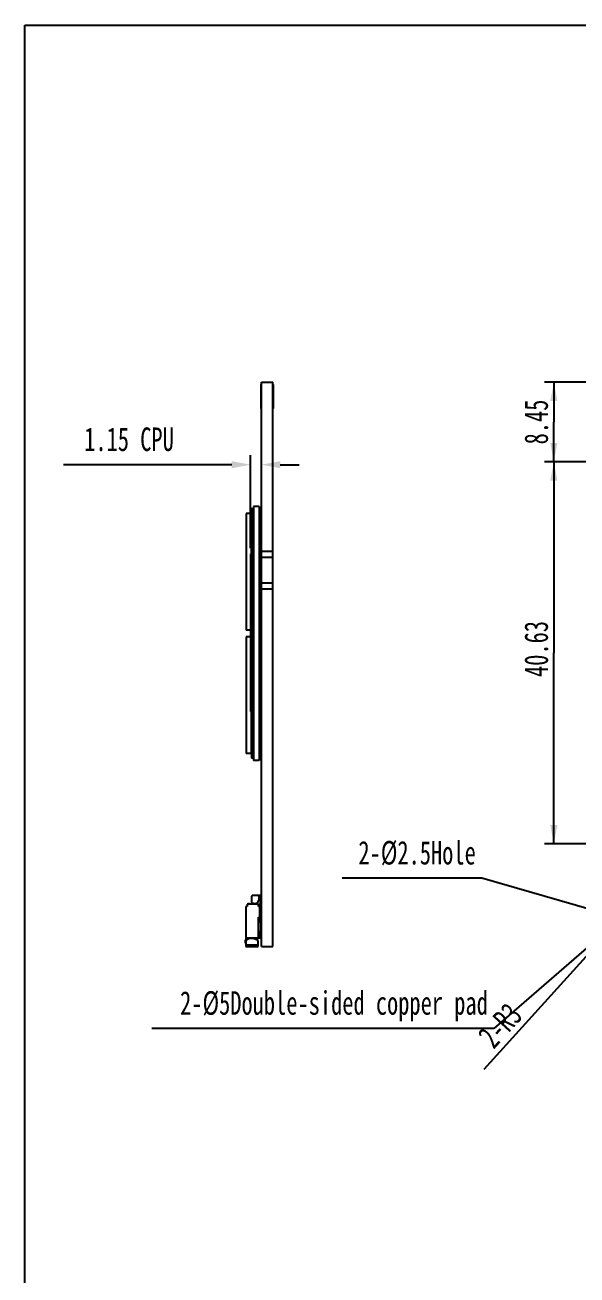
# Model space of a CAD drawing. Header units: millimetres. Extents: x 0 to 404, y 102 to 364.
# Drawn here: x 0 to 58.7, y 231.4 to 364.2 of the extents above; entities that cross this region are included whole.
import ezdxf

# ---------------------------------------------------------------- set-up
doc = ezdxf.new("R2010")
doc.units = ezdxf.units.MM
doc.header["$LTSCALE"] = 30.734
doc.header["$PDMODE"] = 3
doc.header["$PDSIZE"] = 0.3
doc.layers.get('0').update_dxf_attribs({"linetype": 'CONTINUOUS'})
doc.layers.get('Defpoints').update_dxf_attribs({"linetype": 'CONTINUOUS'})
doc.layers.add('03___PRT_ALL_CURVES', color=7, linetype='CONTINUOUS')
doc.layers.add('NONE', color=7, linetype='CONTINUOUS')
doc.styles.get("Standard").update_dxf_attribs({"font": 'txt', "width": 0.7})
doc.dimstyles.new('DIMSTYLE_1', dxfattribs={"dimtxt": 2.5, "dimasz": 2, "dimexe": 1, "dimexo": 0.6, "dimtad": 1, "dimdsep": 46, "dimtxsty": 'STANDARD', "dimblk": '_FILLED', "dimblk1": '_FILLED', "dimblk2": '_FILLED', "dimcen": 0.09, "dimazin": 2, "dimtp": 0.01, "dimtm": 0.01, "dimtfac": 1, "dimtofl": 0, "dimtmove": 0, "dimatfit": 1, "dimldrblk": '_FILLED', "dimfxl": 1, "dimtolj": 1, "dimarcsym": 0})
doc.dimstyles.new('DIMSTYLE_2', dxfattribs={"dimtxt": 2.5, "dimasz": 2, "dimexe": 1, "dimexo": 0.6, "dimtad": 1, "dimdsep": 46, "dimtxsty": 'STANDARD', "dimblk": '_FILLED', "dimblk1": '_FILLED', "dimblk2": '_FILLED', "dimcen": 0.09, "dimazin": 2, "dimtp": 0.01, "dimtm": 0.01, "dimtfac": 1, "dimtofl": 0, "dimtmove": 0, "dimatfit": 3, "dimldrblk": '_FILLED', "dimfxl": 1, "dimtolj": 1, "dimarcsym": 0})
doc.dimstyles.new('DIMSTYLE_4', dxfattribs={"dimtxt": 2.5, "dimasz": 2, "dimexe": 1, "dimexo": 0.6, "dimtad": 1, "dimdsep": 46, "dimtxsty": 'STANDARD', "dimblk": '_FILLED', "dimblk1": '_FILLED', "dimblk2": '_FILLED', "dimcen": 0.09, "dimazin": 2, "dimtp": 0.01, "dimtm": 0.01, "dimtfac": 1, "dimtofl": 0, "dimtmove": 0, "dimatfit": 3, "dimldrblk": '_FILLED', "dimfxl": 1, "dimtolj": 1, "dimarcsym": 0})

# ---------------------------------------------------------------- blocks, each defined once
blk = doc.blocks.new('_FILLED')
at = {"color": 0, "linetype": 'ByBlock'}
blk.add_solid([(0, 0), (-1, 0.1875), (-1, -0.1875)], dxfattribs=at)
blk = doc.blocks.new('*D1')
at = {"color": 0, "linetype": 'Continuous', "lineweight": -2, "transparency": 16777216}
for p, q in [((63.27, 269.27), (63.45, 269.27)), ((63.36, 269.18), (63.36, 269.36)), ((59.96, 266.32), (49.84, 257.57)), ((49.84, 257.57), (13.5, 257.57))]:
    blk.add_line(p, q, dxfattribs=at)
at = {"layer": 'Defpoints', "color": 0, "linetype": 'Continuous', "transparency": 16777216}
for p in [(65.25, 270.9), (61.47, 267.63)]:
    blk.add_point(p, dxfattribs=at)
at = {"color": 0, "linetype": 'Continuous', "lineweight": -2, "transparency": 16777216, "xscale": 2, "yscale": 2, "zscale": 2, "rotation": 40.84098803396186}
blk.add_blockref('_FILLED', (61.47, 267.63), dxfattribs=at)
at = {"color": 0, "linetype": 'Continuous', "transparency": 16777216, "insert": (49.21, 261.53), "char_height": 2.5, "attachment_point": 3, "line_spacing_factor": 0.9}
blk.add_mtext('\\A1;2-%%C5{\\fSimSun|b0|i0|c134|p2;Double-sided copper pad}', dxfattribs=at)
blk = doc.blocks.new('*D2')
at = {"color": 0, "linetype": 'Continuous', "lineweight": -2, "transparency": 16777216}
for p, q in [((48.56, 273.54), (33.74, 273.54)), ((60.24, 270.17), (48.56, 273.54)), ((63.27, 269.27), (63.45, 269.27)), ((63.36, 269.18), (63.36, 269.36))]:
    blk.add_line(p, q, dxfattribs=at)
at = {"layer": 'Defpoints', "color": 0, "linetype": 'Continuous', "transparency": 16777216}
for p in [(62.16, 269.61), (64.56, 268.92)]:
    blk.add_point(p, dxfattribs=at)
at = {"color": 0, "linetype": 'Continuous', "lineweight": -2, "transparency": 16777216, "xscale": 2, "yscale": 2, "zscale": 2, "rotation": 343.8775850336693}
blk.add_blockref('_FILLED', (62.16, 269.61), dxfattribs=at)
at = {"color": 0, "linetype": 'Continuous', "transparency": 16777216, "insert": (47.93, 277.5), "char_height": 2.5, "attachment_point": 3, "line_spacing_factor": 0.9}
blk.add_mtext('\\A1;2-%%C2.5{\\fSimSun|b0|i0|c134|p2;Hole}', dxfattribs=at)
blk = doc.blocks.new('*D3')
at = {"color": 2, "linetype": 'Continuous', "transparency": 16777216}
blk.add_line((61.34, 267.05), (48.79, 253.22), dxfattribs=at)
at = {"color": 2, "linetype": 'Continuous', "transparency": 16777216, "xscale": 2, "yscale": 2, "zscale": 2, "rotation": 47.74613092209999}
blk.add_blockref('_FILLED', (61.34, 267.05), dxfattribs=at)
at = {"color": 2, "linetype": 'Continuous', "transparency": 16777216, "insert": (51.18, 260.5), "char_height": 2.5, "width": 7, "attachment_point": 3, "rotation": 47.7461, "line_spacing_factor": 0.9}
blk.add_mtext('2-R3', dxfattribs=at)
blk = doc.blocks.new('*D8')
at = {"color": 2, "linetype": 'Continuous', "transparency": 16777216}
for p, q in [((77, 317.82), (55.23, 317.82)), ((56.23, 317.82), (56.23, 297.5)), ((56.23, 277.19), (56.23, 297.5)), ((95.32, 277.19), (55.23, 277.19))]:
    blk.add_line(p, q, dxfattribs=at)
at = {"color": 2, "linetype": 'Continuous', "transparency": 16777216, "xscale": 2, "yscale": 2, "zscale": 2}
for p, rotation in [((56.23, 317.82), 90), ((56.23, 277.19), 270)]:
    blk.add_blockref('_FILLED', p, dxfattribs=dict(at, rotation=rotation))
at = {"color": 2, "linetype": 'Continuous', "transparency": 16777216, "insert": (53.1, 297.91), "char_height": 2.5, "width": 8.75, "attachment_point": 2, "rotation": 90, "line_spacing_factor": 0.9}
blk.add_mtext('40.63', dxfattribs=at)
blk = doc.blocks.new('*D11')
at = {"color": 2, "linetype": 'Continuous', "transparency": 16777216}
for p, q in [((60.26, 326.27), (55.23, 326.27)), ((56.23, 326.27), (56.23, 322.04)), ((56.23, 317.82), (56.23, 322.04)), ((77, 317.82), (55.23, 317.82))]:
    blk.add_line(p, q, dxfattribs=at)
at = {"color": 2, "linetype": 'Continuous', "transparency": 16777216, "xscale": 2, "yscale": 2, "zscale": 2}
for p, rotation in [((56.23, 326.27), 90), ((56.23, 317.82), 270)]:
    blk.add_blockref('_FILLED', p, dxfattribs=dict(at, rotation=rotation))
at = {"color": 2, "linetype": 'Continuous', "transparency": 16777216, "insert": (53.1, 322.04), "char_height": 2.5, "width": 7, "attachment_point": 2, "rotation": 90, "line_spacing_factor": 0.9}
blk.add_mtext('8.45', dxfattribs=at)
blk = doc.blocks.new('*D42')
at = {"color": 0, "linetype": 'Continuous', "lineweight": -2, "transparency": 16777216}
for p, q in [((23.99, 308.62), (23.99, 318.5)), ((25.14, 308.87), (25.14, 318.5)), ((21.99, 317.5), (4.11, 317.5)), ((27.14, 317.5), (29.14, 317.5))]:
    blk.add_line(p, q, dxfattribs=at)
at = {"layer": 'Defpoints', "color": 0, "linetype": 'Continuous', "transparency": 16777216}
for p in [(25.14, 317.5), (23.99, 308.02), (25.14, 308.27)]:
    blk.add_point(p, dxfattribs=at)
at = {"color": 0, "linetype": 'Continuous', "lineweight": -2, "transparency": 16777216, "xscale": 2, "yscale": 2, "zscale": 2}
blk.add_blockref('_FILLED', (23.99, 317.5), dxfattribs=at)
at = {"color": 0, "linetype": 'Continuous', "lineweight": -2, "transparency": 16777216, "xscale": 2, "yscale": 2, "zscale": 2, "rotation": 180}
blk.add_blockref('_FILLED', (25.14, 317.5), dxfattribs=at)
at = {"color": 0, "linetype": 'Continuous', "transparency": 16777216, "insert": (15.82, 321.46), "char_height": 2.5, "attachment_point": 3, "line_spacing_factor": 0.9}
blk.add_mtext('\\A1;1.15 CPU', dxfattribs=at)

msp = doc.modelspace()

# ---------------------------------------------------------------- linework, layer by layer
at = {"color": 7, "linetype": 'Continuous'}
for p, q in [((0, 102.498), (0, 364.244)), ((0, 364.244), (403.732, 364.244)), ((25.105, 323.466), (25.105, 326.016)), ((25.135, 326.016), (25.105, 326.016)), ((25.135, 266.266), (25.135, 326.266)), ((25.135, 326.266), (26.335, 326.266)), ((26.335, 266.266), (26.335, 326.266)), ((26.335, 326.016), (26.385, 326.016)), ((26.355, 326.016), (26.355, 323.466)), ((26.385, 326.016), (26.385, 323.466)), ((25.135, 323.466), (25.105, 323.466)), ((26.335, 323.466), (26.385, 323.466)), ((23.524, 312.316), (23.524, 299.916)), ((24.086, 312.316), (23.524, 312.316)), ((24.281, 312.771), (24.086, 312.333)), ((24.086, 286.799), (24.086, 312.333)), ((24.281, 286.316), (24.281, 312.816)), ((24.301, 312.816), (24.281, 312.816)), ((24.301, 313.066), (24.301, 286.066)), ((24.885, 313.066), (24.301, 313.066)), ((24.885, 313.066), (24.885, 286.066)), ((24.281, 311.595), (24.086, 311.478)), ((24.281, 309.771), (24.086, 309.333)), ((23.986, 308.024), (23.986, 291.247)), ((24.086, 308.024), (23.986, 308.024)), ((26.335, 308.266), (25.135, 308.266)), ((26.335, 307.623), (25.135, 307.623)), ((25.135, 304.574), (25.094, 304.574)), ((26.335, 304.923), (25.135, 304.923)), ((25.135, 303.964), (25.094, 303.964)), ((26.335, 304.266), (25.135, 304.266)), ((23.986, 299.916), (23.524, 299.916)), ((23.524, 299.216), (23.524, 286.816)), ((23.986, 299.216), (23.524, 299.216)), ((25.135, 300.299), (25.094, 300.299)), ((25.135, 298.834), (25.094, 298.834)), ((25.135, 294.884), (25.094, 294.884)), ((25.135, 294.274), (25.094, 294.274)), ((24.086, 291.247), (23.986, 291.247)), ((24.086, 289.799), (24.281, 289.361)), ((24.281, 287.537), (24.086, 287.654)), ((24.086, 286.816), (23.524, 286.816)), ((24.281, 286.361), (24.086, 286.799)), ((24.281, 286.316), (24.301, 286.316)), ((24.885, 286.066), (24.301, 286.066)), ((24.185, 271.746), (24.085, 271.646)), ((24.085, 271.646), (24.085, 270.876)), ((24.185, 271.746), (25.135, 271.746)), ((24.885, 271.261), (24.885, 271.746)), ((25.035, 271.286), (24.985, 271.286)), ((25.035, 270.879), (25.035, 271.286)), ((25.085, 269.546), (25.085, 271.746)), ((23.635, 270.536), (23.485, 270.536)), ((23.485, 270.536), (23.485, 266.286)), ((24.835, 270.786), (23.635, 270.786)), ((23.635, 270.786), (23.635, 270.536)), ((23.836, 270.816), (23.69, 270.816)), ((23.69, 270.816), (23.69, 270.786)), ((24.373, 270.826), (24.052, 270.826)), ((24.065, 270.876), (24.355, 270.876)), ((24.679, 270.88), (24.462, 270.801)), ((24.765, 271.066), (24.765, 271.002)), ((24.835, 270.536), (24.835, 270.786)), ((24.835, 270.618), (24.964, 270.726)), ((24.985, 270.536), (24.835, 270.536)), ((24.885, 270.536), (24.885, 270.66)), ((24.985, 268.916), (24.985, 270.536)), ((24.985, 269.996), (25.085, 269.996)), ((24.815, 269.386), (24.985, 269.386)), ((24.815, 267.186), (24.815, 269.386)), ((24.815, 268.916), (25.035, 268.916)), ((24.835, 267.866), (24.835, 268.916)), ((25.135, 269.546), (24.985, 269.546)), ((25.015, 268.916), (25.015, 269.546)), ((25.035, 268.916), (25.035, 267.866)), ((23.485, 267.186), (24.985, 267.186)), ((23.885, 267.136), (23.485, 266.936)), ((23.675, 267.031), (23.675, 267.186)), ((24.285, 267.136), (23.885, 267.136)), ((24.254, 267.186), (24.254, 267.136)), ((24.285, 267.186), (24.285, 267.136)), ((24.785, 266.936), (24.285, 267.136)), ((24.815, 267.866), (25.035, 267.866)), ((24.875, 267.606), (24.815, 267.606)), ((24.815, 267.216), (25.015, 267.216)), ((24.985, 267.866), (24.985, 267.558)), ((24.985, 267.216), (24.985, 267.186)), ((25.015, 267.216), (25.015, 267.477)), ((25.035, 268.046), (25.135, 268.046)), ((25.085, 267.946), (25.085, 268.046)), ((23.485, 266.999), (23.455, 266.999)), ((23.455, 266.641), (23.455, 266.999)), ((23.485, 266.995), (23.455, 266.995)), ((23.485, 266.829), (23.455, 266.829)), ((23.485, 266.645), (23.455, 266.645)), ((23.485, 266.641), (23.455, 266.641)), ((24.785, 266.416), (23.485, 266.416)), ((23.485, 266.286), (24.785, 266.286)), ((24.785, 266.286), (24.785, 266.936)), ((25.135, 266.266), (26.335, 266.266))]:
    msp.add_line(p, q, dxfattribs=at)
at = {"color": 40, "linetype": 'Continuous'}
for p, q in [((25.035, 271.286), (25.035, 271.586)), ((25.035, 270.686), (25.035, 270.879)), ((25.035, 268.916), (25.035, 269.336)), ((25.035, 267.866), (25.035, 267.536))]:
    msp.add_line(p, q, dxfattribs=at)
at = {"color": 7, "linetype": 'Continuous'}
for centre, radius, start, end in [((24.929, 312.506), 0.166, 254.62947, 105.37053), ((24.929, 312.152), 0.166, 333.78336, 105.37053), ((24.929, 312.006), 0.166, 254.62947, 105.37053), ((24.929, 311.506), 0.166, 254.62947, 105.37053), ((24.929, 311.444), 0.166, 254.62947, 10.76468), ((24.929, 311.09), 0.166, 345.21636, 105.37053), ((24.929, 311.006), 0.166, 254.62947, 105.37053), ((24.929, 311.798), 0.166, 298.37557, 38.87289), ((24.929, 311.273), 0.166, 326.3525, 31.00697), ((24.929, 311.684), 0.166, 327.40863, 20.12599), ((24.929, 312.095), 0.166, 344.34051, 9.86597), ((24.929, 310.506), 0.166, 254.62947, 105.37053), ((24.929, 310.382), 0.166, 254.62947, 21.95048), ((24.929, 310.041), 0.166, 357.7904, 105.37053), ((24.929, 310.028), 0.166, 356.50215, 105.37053), ((24.929, 310.008), 0.166, 254.62947, 105.37053), ((24.929, 309.674), 0.166, 356.50215, 105.37053), ((24.929, 309.654), 0.166, 254.62947, 105.37053), ((24.929, 309.63), 0.166, 291.07719, 4.18057), ((24.929, 309.969), 0.166, 297.24337, 6.73699), ((24.929, 309.684), 0.166, 358.24469, 59.22303), ((24.929, 310.736), 0.166, 316.10244, 54.49658), ((24.929, 310.862), 0.166, 337.496, 25.7488), ((24.929, 310.451), 0.166, 347.7784, 9.44467), ((24.929, 309.646), 0.166, 357.18022, 1.40439), ((24.929, 309.32), 0.166, 356.50215, 105.37053), ((24.929, 309.3), 0.166, 254.62947, 105.37053), ((24.929, 308.966), 0.166, 356.50215, 105.37053), ((24.929, 308.946), 0.166, 254.62947, 105.37053), ((24.929, 308.612), 0.166, 356.50215, 105.37053), ((24.929, 308.592), 0.166, 254.62947, 105.37053), ((24.929, 308.258), 0.166, 356.50215, 105.37053), ((24.929, 308.238), 0.166, 254.62947, 105.37053), ((24.929, 309.219), 0.166, 310.34046, 14.14907), ((24.929, 309.399), 0.166, 346.08925, 44.06792), ((24.929, 308.808), 0.166, 323.73473, 24.6757), ((24.929, 308.397), 0.166, 335.19336, 36.04626), ((24.929, 309.076), 0.166, 340.53254, 25.62877), ((24.929, 308.259), 0.166, 359.82389, 24.65601), ((24.929, 308.829), 0.166, 356.31125, 20.70261), ((24.929, 308.506), 0.166, 340.71939, 15.01554), ((24.929, 309.114), 0.166, 353.36708, 18.4872), ((24.929, 308.544), 0.166, 353.36708, 8.31154), ((24.929, 307.904), 0.166, 356.50215, 105.37053), ((24.929, 307.884), 0.166, 254.62947, 105.37053), ((24.929, 307.53), 0.166, 254.62947, 105.37053), ((24.929, 307.176), 0.166, 254.62947, 105.37053), ((24.929, 306.834), 0.166, 357.89516, 105.37053), ((24.929, 306.822), 0.166, 254.62947, 105.37053), ((24.929, 307.119), 0.166, 300.78884, 9.88355), ((24.929, 307.986), 0.166, 345.54652, 49.40892), ((24.929, 307.404), 0.166, 316.58746, 22.30324), ((24.929, 307.689), 0.166, 331.25703, 36.04626), ((24.929, 307.936), 0.166, 354.459, 8.70748), ((24.929, 307.974), 0.166, 353.36708, 2.0746), ((24.929, 306.468), 0.166, 254.62947, 105.37053), ((24.929, 306.114), 0.166, 254.62947, 105.37053), ((24.929, 305.76), 0.166, 254.62947, 105.37053), ((24.929, 305.694), 0.166, 299.7943, 11.47145), ((24.929, 306.549), 0.166, 345.73855, 55.40357), ((24.929, 305.979), 0.166, 318.64418, 24.0621), ((24.929, 306.264), 0.166, 332.99191, 37.98415), ((24.929, 305.406), 0.166, 254.62947, 105.37053), ((24.929, 305.052), 0.166, 254.62947, 105.37053), ((24.929, 304.698), 0.166, 254.62947, 105.37053), ((24.929, 304.344), 0.166, 254.62947, 105.37053), ((24.929, 305.409), 0.166, 359.47207, 59.22303), ((24.929, 305.124), 0.166, 347.33063, 58.20806), ((24.929, 304.269), 0.166, 302.78813, 13.06083), ((24.929, 304.839), 0.166, 334.78756, 39.9794), ((24.929, 304.554), 0.166, 320.6963, 25.82611), ((24.929, 303.99), 0.166, 254.62947, 105.37053), ((24.929, 303.984), 0.166, 254.62947, 1.02696), ((24.929, 303.636), 0.166, 254.62947, 105.37053), ((24.929, 303.282), 0.166, 254.62947, 105.37053), ((24.929, 302.928), 0.166, 254.62947, 105.37053), ((24.929, 303.699), 0.166, 348.95069, 59.22303), ((24.929, 303.414), 0.166, 336.51778, 42.05166), ((24.929, 303.129), 0.166, 322.69038, 27.54139), ((24.929, 302.574), 0.166, 254.62947, 105.37053), ((24.929, 302.22), 0.166, 254.62947, 105.37053), ((24.929, 301.866), 0.166, 254.62947, 105.37053), ((24.929, 301.512), 0.166, 254.62947, 105.37053), ((24.929, 302.274), 0.166, 350.58554, 64.7026), ((24.929, 302.559), 0.166, 300.78884, 2.5739), ((24.929, 302.844), 0.166, 305.51126, 14.63726), ((24.929, 301.989), 0.166, 338.11052, 44.13947), ((24.929, 301.704), 0.166, 324.55828, 29.22125), ((24.929, 301.158), 0.166, 254.62947, 105.37053), ((24.929, 301.134), 0.166, 254.62947, 263.71975), ((24.929, 300.804), 0.166, 254.62947, 105.37053), ((24.929, 300.45), 0.166, 254.62947, 105.37053), ((24.929, 301.134), 0.166, 276.28111, 4.12862), ((24.929, 300.849), 0.166, 352.20196, 59.22303), ((24.929, 301.419), 0.166, 308.10486, 16.30817), ((24.929, 300.564), 0.166, 339.75661, 46.38862), ((24.929, 300.279), 0.166, 326.41388, 31.06792), ((24.929, 300.096), 0.166, 254.62947, 105.37053), ((24.929, 299.742), 0.166, 254.62947, 105.37053), ((24.929, 299.388), 0.166, 254.62947, 105.37053), ((24.929, 299.034), 0.166, 254.62947, 105.37053), ((24.929, 299.424), 0.166, 353.74077, 73.35914), ((24.929, 299.709), 0.166, 300.78884, 5.69107), ((24.929, 299.994), 0.166, 310.56372, 17.9731), ((24.929, 299.139), 0.166, 341.43782, 48.60996), ((24.929, 298.68), 0.166, 254.62947, 105.37053), ((24.929, 298.326), 0.166, 254.62947, 105.37053), ((24.929, 297.972), 0.166, 254.62947, 105.37053), ((24.929, 297.618), 0.166, 254.62947, 105.37053), ((24.929, 298.284), 0.166, 289.95693, 7.26124), ((24.929, 297.999), 0.166, 355.29, 59.22303), ((24.929, 297.714), 0.166, 343.16286, 51.08835), ((24.929, 298.569), 0.166, 312.86332, 19.61865), ((24.929, 298.854), 0.166, 328.2993, 32.93361), ((24.929, 297.264), 0.166, 254.62947, 105.37053), ((24.929, 296.91), 0.166, 254.62947, 105.37053), ((24.929, 296.574), 0.166, 356.84963, 105.37053), ((24.929, 296.556), 0.166, 254.62947, 105.37053), ((24.929, 296.202), 0.166, 254.62947, 105.37053), ((24.929, 296.859), 0.166, 300.78884, 8.83289), ((24.929, 296.289), 0.166, 344.69922, 53.57505), ((24.929, 297.144), 0.166, 315.11797, 21.23981), ((24.929, 297.429), 0.166, 330.1007, 34.7515), ((24.929, 295.848), 0.166, 254.62947, 105.37053), ((24.929, 295.494), 0.166, 254.62947, 105.37053), ((24.929, 295.14), 0.166, 254.62947, 105.37053), ((24.929, 295.434), 0.166, 297.61965, 10.4118), ((24.929, 295.149), 0.166, 358.41964, 59.22303), ((24.929, 295.719), 0.166, 317.28187, 22.85152), ((24.929, 296.004), 0.166, 331.82766, 36.68637), ((24.929, 294.786), 0.166, 254.62947, 105.37053), ((24.929, 294.432), 0.166, 254.62947, 105.37053), ((24.929, 294.078), 0.166, 254.62947, 105.37053), ((24.929, 293.724), 0.166, 254.62947, 105.37053), ((24.929, 294.009), 0.166, 300.78884, 12.00179), ((24.929, 294.864), 0.166, 346.26532, 56.2963), ((24.929, 294.294), 0.166, 319.33104, 24.65601), ((24.929, 294.579), 0.166, 333.58444, 38.65234), ((24.929, 293.37), 0.166, 254.62947, 105.37053), ((24.929, 293.016), 0.166, 254.62947, 105.37053), ((24.929, 292.662), 0.166, 254.62947, 105.37053), ((24.929, 292.308), 0.166, 254.62947, 105.37053), ((24.929, 293.439), 0.166, 347.86819, 59.22303), ((24.929, 292.584), 0.166, 303.71476, 13.58846), ((24.929, 293.154), 0.166, 335.39706, 40.67837), ((24.929, 292.869), 0.166, 321.36538, 26.40293), ((24.929, 291.954), 0.166, 254.62947, 105.37053), ((24.929, 291.6), 0.166, 254.62947, 105.37053), ((24.929, 291.246), 0.166, 254.62947, 105.37053), ((24.929, 290.892), 0.166, 254.62947, 105.37053), ((24.929, 292.014), 0.166, 349.49465, 62.38046), ((24.929, 292.299), 0.166, 300.78884, 1.54175), ((24.929, 291.171), 0.166, 302.66203, 12.99036), ((24.929, 291.146), 0.166, 310.0352, 4.38849), ((24.929, 291.729), 0.166, 337.03382, 42.72799), ((24.929, 291.444), 0.166, 323.30104, 28.10355), ((24.929, 291.159), 0.166, 357.70313, 2.12621), ((24.929, 290.538), 0.166, 254.62947, 105.37053), ((24.929, 290.184), 0.166, 254.62947, 105.37053), ((24.929, 289.83), 0.166, 254.62947, 105.37053), ((24.929, 289.913), 0.166, 345.35513, 54.73986), ((24.929, 289.734), 0.166, 315.69496, 16.8663), ((24.929, 290.324), 0.166, 334.9699, 40.19005), ((24.929, 290.735), 0.166, 323.50683, 28.28995), ((24.929, 290.019), 0.166, 341.28673, 29.84123), ((24.929, 290.589), 0.166, 351.13149, 26.21124), ((24.929, 290.874), 0.166, 335.19336, 3.09128), ((24.929, 290.304), 0.166, 338.65585, 3.45396), ((24.929, 289.502), 0.166, 99.13727, 105.37053), ((24.929, 289.476), 0.166, 354.49687, 105.37053), ((24.929, 289.444), 0.166, 286.39493, 105.37053), ((24.929, 289.126), 0.166, 254.62947, 105.37053), ((24.929, 289.083), 0.166, 254.62947, 7.50618), ((24.929, 288.68), 0.166, 350.49455, 105.37053), ((24.929, 288.626), 0.166, 254.62947, 105.37053), ((24.929, 288.27), 0.166, 334.26344, 105.37053), ((24.929, 289.502), 0.166, 355.41093, 80.86408), ((24.929, 289.164), 0.166, 353.39791, 57.65737), ((24.929, 289.122), 0.166, 353.15821, 0.68426), ((24.929, 289.091), 0.166, 358.45465, 5.27366), ((24.929, 289.449), 0.166, 359.19097, 4.64858), ((24.929, 288.126), 0.166, 254.62947, 105.37053), ((24.929, 287.626), 0.166, 254.62947, 105.37053), ((24.929, 287.126), 0.166, 254.62947, 105.37053), ((24.929, 287.448), 0.166, 254.62947, 255.77472), ((24.929, 287.037), 0.166, 254.62947, 15.51936), ((24.929, 287.448), 0.166, 284.22085, 32.56405), ((24.929, 287.859), 0.166, 315.45312, 53.66787), ((24.929, 286.626), 0.166, 254.62947, 105.37053), ((24.985, 271.066), 0.22, 90, 180.0294), ((24.965, 271.446), 0.17, 315.56323, 0), ((23.836, 270.686), 0.13, 55.70078, 90), ((23.965, 270.876), 0.1, 235.69625, 245.31946), ((23.965, 270.876), 0.1, 295.06014, 360), ((24.435, 270.876), 0.08, 180, 289.99858), ((24.635, 271.002), 0.13, 289.99951, 0), ((24.835, 270.879), 0.2, 309.99935, 0), ((24.885, 267.477), 0.13, 0, 94.41172), ((24.935, 267.946), 0.15, 289.55071, 0)]:
    msp.add_arc(centre, radius, start, end, dxfattribs=at)
at = {"layer": '03___PRT_ALL_CURVES', "color": 40, "linetype": 'Continuous'}
msp.add_line((25.135, 304.266), (25.135, 308.266), dxfattribs=at)
at = {"layer": 'NONE', "color": 6, "linetype": 'Continuous'}
for p, q in [((24.081, 312.816), (24.081, 312.666)), ((24.281, 312.816), (24.081, 312.816)), ((24.281, 312.816), (24.281, 286.316)), ((24.081, 307.316), (24.081, 310.166)), ((24.281, 310.066), (24.081, 310.066)), ((24.081, 290.316), (24.081, 288.966)), ((24.281, 289.066), (24.081, 289.066)), ((24.081, 286.466), (24.081, 286.316)), ((24.281, 286.316), (24.081, 286.316))]:
    msp.add_line(p, q, dxfattribs=at)
at = {"layer": 'NONE', "color": 2, "linetype": 'Continuous'}
for p, q in [((24.081, 312.666), (24.081, 310.166)), ((24.301, 313.066), (24.301, 286.066)), ((23.986, 307.774), (23.986, 291.498)), ((24.081, 307.316), (24.081, 290.316)), ((24.081, 288.966), (24.081, 286.466))]:
    msp.add_line(p, q, dxfattribs=at)

# ---------------------------------------------------------------- dimensions: what is measured, and where the dimension line sits
at = {"color": 2, "linetype": 'Continuous'}
for p1, angle, picture, middle in [((60.861, 326.266), 270, '*D11', (56.226, 322.041)), ((95.921, 277.186), 90, '*D8', (56.226, 297.968))]:
    dim = msp.add_linear_dim(base=(56.226, 317.816), p1=p1, p2=(77.601, 317.816), angle=angle, dimstyle='DIMSTYLE_4', dxfattribs=at)
    dim.commit()
    dim.dimension.update_dxf_attribs({"geometry": picture, "text_midpoint": middle, "dimtype": 160})
dim = msp.add_linear_dim(base=(25.135, 317.503), p1=(23.986, 308.024), p2=(25.135, 308.266), text='<> CPU', dimstyle='DIMSTYLE_4', dxfattribs=at)
dim.commit()
dim.dimension.update_dxf_attribs({"geometry": '*D42', "text_midpoint": (10.28, 317.503), "dimtype": 160})
for p1, p2, text, picture, middle in [((64.562, 268.919), (62.161, 269.613), '2-%%C<>{\\fSimSun|b0|i0|c134|p2;Hole}', '*D2', (40.838, 273.545)), ((65.253, 270.901), (61.47, 267.631), '2-%%C<>{\\fSimSun|b0|i0|c134|p2;Double-sided copper pad}', '*D1', (31.354, 257.574))]:
    dim = msp.add_diameter_dim_2p(p1=p1, p2=p2, text=text, dimstyle='DIMSTYLE_1', override={"dimtih": 1, "dimtoh": 1, "dimpost": '<>'}, dxfattribs=at)
    dim.commit()
    dim.dimension.update_dxf_attribs({"geometry": picture, "text_midpoint": middle, "dimtype": 163})
dim = msp.add_radius_dim(center=(63.361, 269.266), mpoint=(61.344, 267.045), text='2-R<>', dimstyle='DIMSTYLE_2', override={"dimpost": '<>'}, dxfattribs=at)
dim.commit()
dim.dimension.update_dxf_attribs({"geometry": '*D3', "text_midpoint": (51.139, 255.812), "dimtype": 164})

doc.saveas('drawing.dxf')
